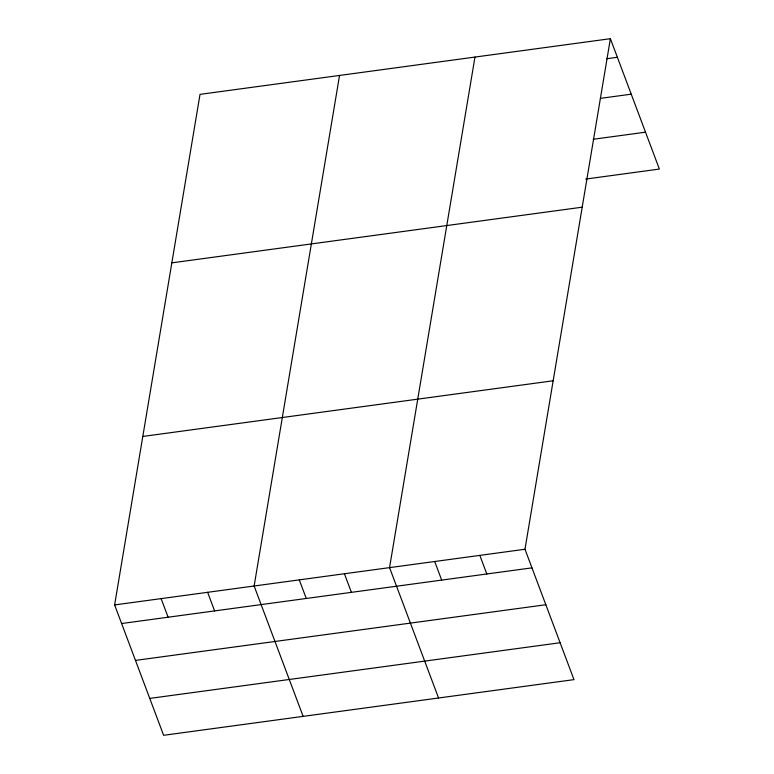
<?xml version="1.0" encoding="UTF-8"?>
<svg xmlns="http://www.w3.org/2000/svg" width="774" height="774" viewBox="0 0 774 774"><rect width="100%" height="100%" fill="white"/><g stroke="black" fill="none" stroke-linecap="round" stroke-linejoin="round"><path stroke-width="1.16" d="M610.386 38.7L524.975 549.259L573.979 679.63L163.614 735.3L114.62 604.929L200.021 94.37L610.386 38.7L659.38 169.071L585.734 179.055M339.544 75.446L254.133 586.005L303.137 716.376M474.965 57.073L389.554 567.632L438.558 698.003M606.681 58.737L617.371 57.286M600.353 98.366L631.236 94.176M593.252 139.272L645.516 132.18M171.838 262.85L582.193 207.19M142.803 436.449L553.158 380.779M114.62 604.929L524.975 549.259M121.605 623.525L531.961 567.855M135.469 660.406L545.825 604.736M149.75 698.409L560.105 642.739M479.832 555.384L486.817 573.979M434.698 561.508L441.683 580.103M344.42 573.757L351.406 592.352M299.277 579.881L306.262 598.466M207.625 592.313L214.621 610.909M161.127 598.621L168.113 617.217"/></g></svg>
